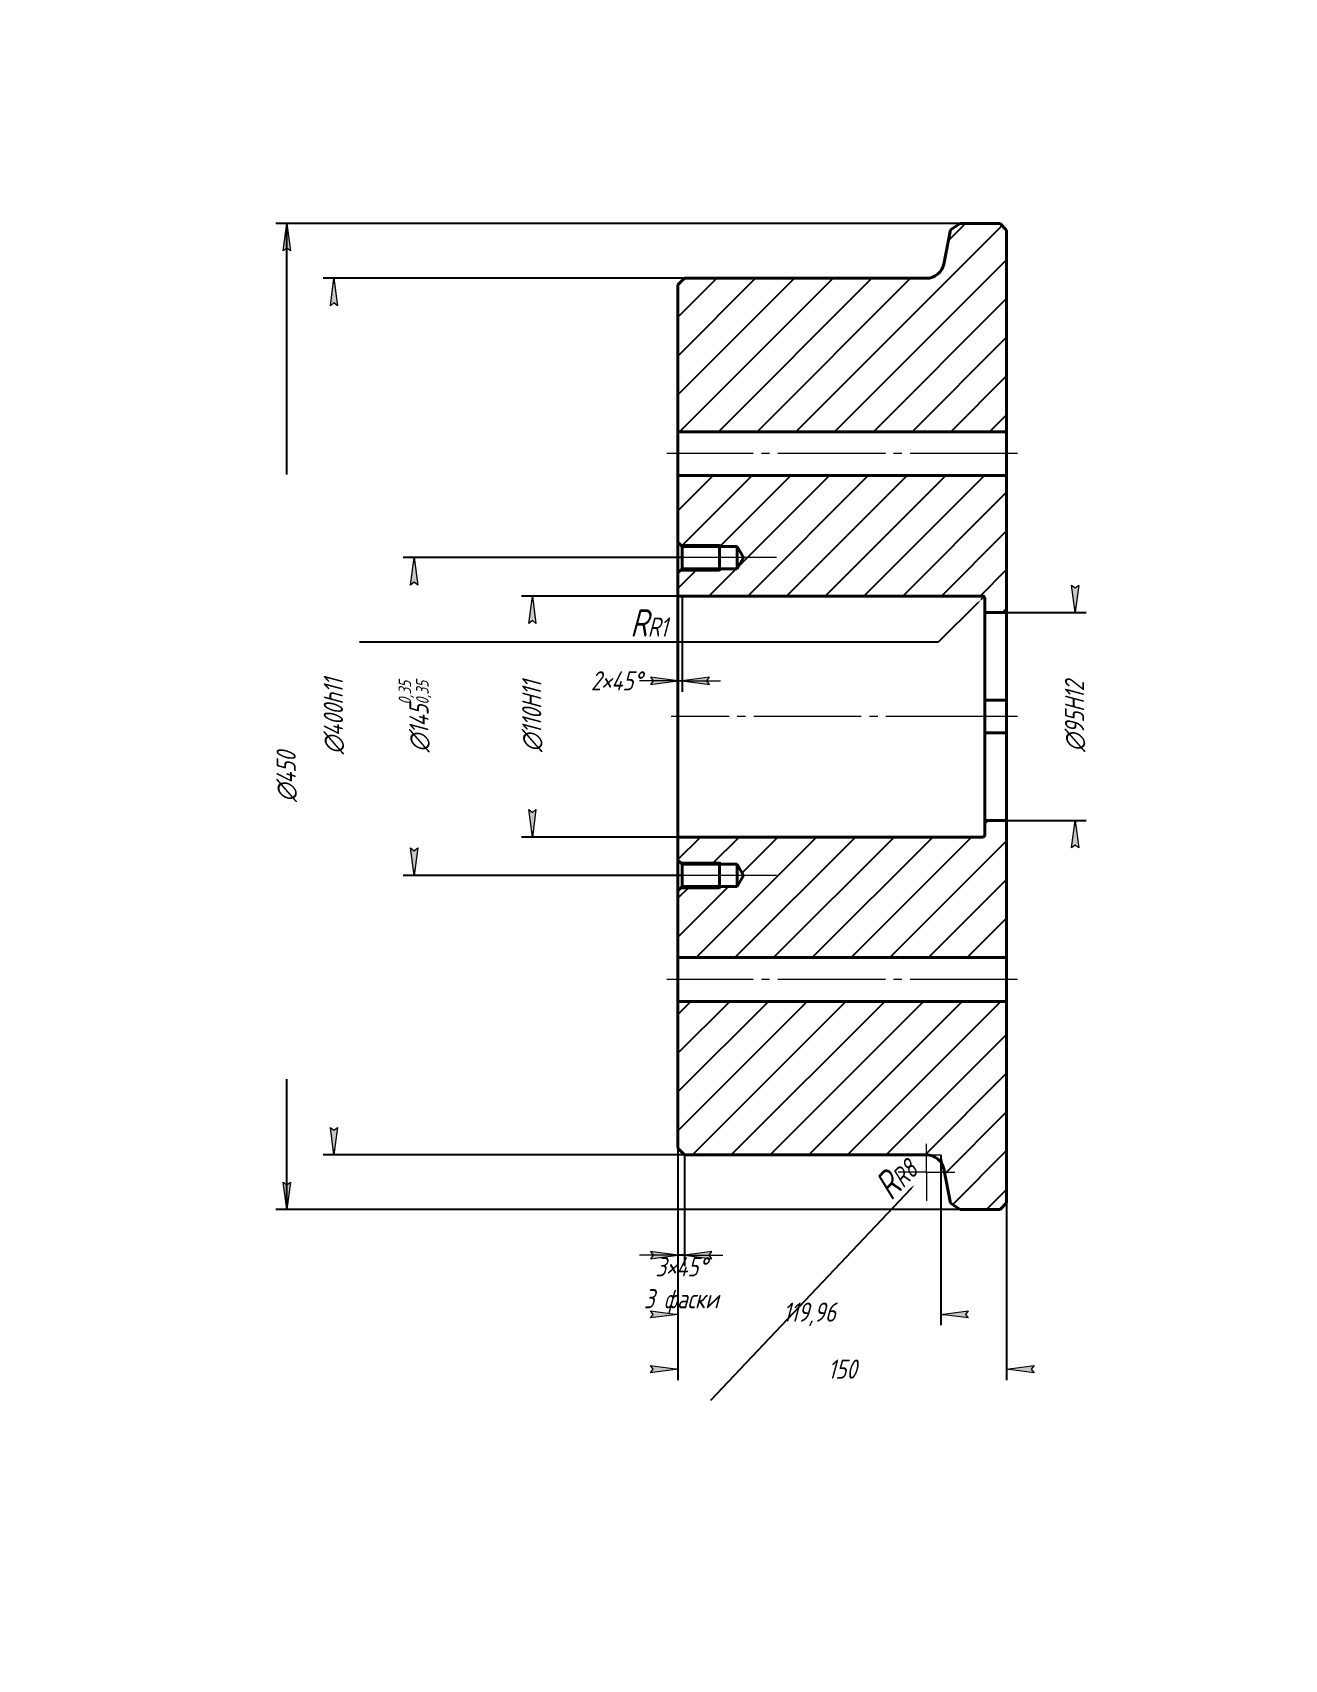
# Model space of a CAD drawing. Header units: millimetres. Extents: x 0 to 420, y 0 to 297.
# Drawn here: x 0 to 228.4, y 0 to 297 of the extents above; entities that cross this region are included whole.
import ezdxf

# ---------------------------------------------------------------- set-up
doc = ezdxf.new("R2010")
doc.units = ezdxf.units.MM
for name, pattern in [('K5LT_AXLED', [24.12444496154785, 19.62444496154785, -1.5, 1.5, -1.5]), ('K5LT_BASIC', [0]), ('K5LT_THIN', [0])]:
    doc.linetypes.add(name, pattern=pattern)
doc.layers.add('Системный слой', color=7, linetype='Continuous')
doc.styles.add('KDIMTEXTSTYLE', font='GOST_AU.SHX', dxfattribs={"width": 0.96, "oblique": 15, "height": 5})
doc.dimstyles.new('KDIMSTYLE (0.40)', dxfattribs={"dimtxt": 5, "dimasz": 1, "dimexe": 2, "dimexo": 0.0625, "dimgap": 1, "dimtad": 1, "dimlfac": 2.5, "dimtxsty": 'KDIMTEXTSTYLE', "dimsah": 1, "dimcen": 0.09, "dimdle": 1, "dimadec": 0, "dimazin": 0, "dimtfac": 0.667, "dimtmove": 0, "dimatfit": 3, "dimfxl": 1, "dimtvp": 1, "dimtolj": 1, "dimtzin": 0, "dimarcsym": 0})

# ---------------------------------------------------------------- blocks, each defined once
blk = doc.blocks.new('KDIMARROW_01')
at = {"layer": 'Системный слой'}
blk.add_hatch(color=0, dxfattribs=at).paths.add_polyline_path([(-5, -0.6582624912261956), (0, 0), (-5, 0.658262491226197), (-4.5, 5.51091059616309e-16)])
at = {"layer": 'Системный слой', "color": 0, "linetype": 'K5LT_THIN', "lineweight": 18}
for p, q in [((-4.5, 5.51091059616309e-16), (-5, 0.658262491226197)), ((-5, 0.658262491226197), (0, 0)), ((0, 0), (-5, -0.6582624912261956)), ((-5, -0.6582624912261956), (-4.5, 5.51091059616309e-16)), ((0, 0), (-1, 0))]:
    blk.add_line(p, q, dxfattribs=at)
blk = doc.blocks.new('U14')
at = {"layer": 'Системный слой', "color": 30, "linetype": 'K5LT_AXLED', "lineweight": 18, "true_color": 0xff8000}
for q in [(163.114721799717, 94.13711941313434), (157.914721799717, 88.93711941313434), (163.114721799717, 83.73711941313434), (168.314721799717, 88.93711941313433)]:
    blk.add_line((163.114721799717, 88.93711941313433), q, dxfattribs=at)
blk = doc.blocks.new('KDIMARROW_02')
at = {"layer": 'Системный слой'}
blk.add_hatch(color=0, dxfattribs=at).paths.add_polyline_path([(4.5, -5.51091059616309e-16), (5, 0.6582624912261956), (0, 0), (5, -0.658262491226197)])
at = {"layer": 'Системный слой', "color": 0, "linetype": 'K5LT_THIN', "lineweight": 18}
for p, q in [((0, 0), (-1, 0)), ((5, 0.6582624912261956), (0, 0)), ((0, 0), (5, -0.658262491226197)), ((0, 0), (7, -8.572527594031472e-16)), ((4.5, -5.51091059616309e-16), (5, 0.6582624912261956)), ((5, -0.658262491226197), (4.5, -5.51091059616309e-16))]:
    blk.add_line(p, q, dxfattribs=at)

msp = doc.modelspace()

# ---------------------------------------------------------------- hatches: boundary and pattern name
at = {"layer": 'Системный слой'}
h = msp.add_hatch(dxfattribs=at)
h.set_pattern_fill('', angle=45, style=0, pattern_type=0)
h.set_pattern_definition([(45, (0, 0), (-3.535533905932738, 3.535533905932738), [])])
h.paths.add_polyline_path([(117.7387211641619, 250.9371194131343), (117.7387211641619, 224.1371194131343), (177.7387211641619, 224.1371194131346), (177.7387211641619, 260.9371194130849), (176.5387211641619, 262.137119413085), (169.2678001426461, 262.137119413085), (167.5027549263464, 260.9604226022597), (166.2525799619178, 254.7095477806416), (165.6707900077315, 253.4118881761196), (164.5841765824624, 252.4944617409082), (163.207345837601, 252.1384601959614), (163.114721799717, 252.1371194131343), (118.9387211641619, 252.1371194131343)])
h.paths.add_polyline_path([(117.7387211641619, 216.1371194131343), (117.7387211641619, 203.9371194131343), (118.5176072784119, 203.1582332988843), (128.5387211641619, 203.1582332988843), (129.7531289046789, 201.1371194131343), (128.5387211641619, 199.1160055273843), (118.5176072784119, 199.1160055273843), (117.7387211641619, 198.3371194131344), (117.7387211641619, 194.1371194131343), (173.3387211641619, 194.1371194131344), (173.6215638766366, 194.019962125609), (173.7387211641619, 193.7371194131343), (173.7387211641619, 191.1371194131343), (177.7387211641619, 191.1371194131344), (177.7387211641619, 216.1371194131343)])
h.paths.add_polyline_path([(117.7387211641619, 150.1371194131343), (117.7387211641619, 145.9371194131344), (118.5176072784119, 145.1582332988843), (128.538721164162, 145.1582332988843), (129.7531289046789, 143.1371194131343), (128.538721164162, 141.1160055273843), (118.5176072784119, 141.1160055273843), (117.7387211641619, 140.3371194131341), (117.738721164162, 128.1371194131343), (177.7387211641619, 128.1371194131343), (177.7387211641619, 153.1371194131344), (173.738721164162, 153.1371194131344), (173.7387211641619, 150.5371194131344), (173.6215638766366, 150.2542767006598), (173.338721164162, 150.1371194131344)])
h.paths.add_polyline_path([(117.738721164162, 120.1371194131343), (117.738721164162, 93.33711941313436), (118.938721164162, 92.13711941313437), (163.114721799717, 92.13711941313437), (164.5012801288183, 91.82111941313437), (165.613993187922, 90.93552941313436), (166.2331001478553, 89.65525343813437), (166.2525799619178, 89.5646910456272), (167.5027549263464, 83.31381622400906), (169.2678001426461, 82.13711941318375), (176.538721164162, 82.13711941318375), (177.738721164162, 83.33711941318376), (177.738721164162, 120.1371194131344)])

# ---------------------------------------------------------------- linework, layer by layer
at = {"layer": 'Системный слой', "color": 150, "linetype": 'K5LT_BASIC', "lineweight": 40, "true_color": 0x0080ff}
for p, q in [((167.5027549263464, 260.9604226022597), (169.2678001426461, 262.137119413085)), ((176.5387211641619, 262.137119413085), (169.2678001426461, 262.137119413085)), ((176.5387211641619, 262.137119413085), (177.7387211641619, 260.937119413085)), ((167.5027549263464, 260.9604226022597), (166.2525799619178, 254.7095477806416)), ((177.7387211641619, 224.1371194131344), (177.7387211641619, 260.937119413085)), ((117.7387211641619, 250.9371194131344), (118.9387211641619, 252.1371194131344)), ((117.7387211641619, 250.9371194131344), (117.7387211641619, 224.1371194131344)), ((163.114721799717, 252.1371194131344), (118.9387211641619, 252.1371194131344)), ((177.7387211641619, 224.1371194131344), (117.7387211641619, 224.1371194131344)), ((117.7387211641619, 224.1371194131344), (117.7387211641619, 216.1371194131344)), ((177.7387211641619, 224.1371194131344), (177.7387211641619, 216.1371194131344)), ((177.7387211641619, 216.1371194131344), (117.7387211641619, 216.1371194131344)), ((117.7387211641619, 216.1371194131344), (117.7387211641619, 203.9371194131344)), ((177.7387211641619, 191.1371194131344), (177.7387211641619, 216.1371194131344)), ((117.7387211641619, 203.9371194131344), (117.7387211641619, 198.3371194131344)), ((118.5176072784119, 203.1582332988844), (117.7387211641619, 203.9371194131344)), ((128.5387211641619, 203.1582332988844), (118.5176072784119, 203.1582332988844)), ((118.5176072784119, 203.1582332988844), (118.5176072784119, 199.1160055273844)), ((125.3387211641619, 203.5371194931343), (125.3387211641619, 203.1582332988843)), ((125.3387211641619, 203.1582332988844), (125.3387211641619, 199.1160055273844)), ((128.5387211641619, 203.1582332988844), (128.5387211641619, 199.1160055273844)), ((129.7531289046789, 201.1371194131344), (128.5387211641619, 203.1582332988844)), ((118.5176072784119, 199.1160055273844), (117.7387211641619, 198.3371194131344)), ((128.5387211641619, 199.1160055273844), (118.5176072784119, 199.1160055273844)), ((125.3387211641619, 199.1160055273843), (125.3387211641619, 198.7371193331343)), ((129.7531289046789, 201.1371194131344), (128.5387211641619, 199.1160055273844)), ((117.7387211641619, 198.3371194131344), (117.7387211641619, 194.1371194131344)), ((173.3387211641619, 194.1371194131344), (117.7387211641619, 194.1371194131344)), ((117.7387211641619, 194.1371194131344), (117.7387211641619, 150.1371194131344)), ((173.7387211641619, 191.1371194131344), (173.7387211641619, 193.7371194131344)), ((173.7387211641619, 191.1371194131344), (173.7387211641619, 175.1327224266744)), ((177.7387211641619, 191.1371194131344), (173.7387211641619, 191.1371194131344)), ((177.7387211641619, 191.1371194131344), (177.7387211641619, 175.1327224266744)), ((173.7387211641619, 175.1327224266744), (173.7387211641619, 172.1371194131344)), ((177.7387211641619, 175.1327224266744), (173.7387211641619, 175.1327224266744)), ((177.7387211641619, 175.1327224266744), (177.7387211641619, 169.1415163995944)), ((173.7387211641619, 172.1371194131344), (173.7387211641619, 169.1415163995944)), ((173.7387211641619, 169.1415163995944), (173.7387211641619, 153.1371194131344)), ((177.7387211641619, 169.1415163995944), (173.7387211641619, 169.1415163995944)), ((177.7387211641619, 169.1415163995944), (177.7387211641619, 153.1371194131344)), ((177.7387211641619, 153.1371194131344), (173.7387211641619, 153.1371194131344)), ((173.7387211641619, 150.5371194131344), (173.7387211641619, 153.1371194131344)), ((177.738721164162, 128.1371194131344), (177.7387211641619, 153.1371194131344)), ((173.3387211641619, 150.1371194131344), (117.7387211641619, 150.1371194131344)), ((117.7387211641619, 150.1371194131344), (117.7387211641619, 145.9371194131344)), ((117.7387211641619, 145.9371194131344), (117.7387211641619, 140.3371194131344)), ((118.5176072784119, 145.1582332988844), (117.7387211641619, 145.9371194131344)), ((125.338721164162, 145.5371194931344), (125.338721164162, 145.1582332988843)), ((128.538721164162, 145.1582332988844), (118.5176072784119, 145.1582332988844)), ((118.5176072784119, 145.1582332988844), (118.5176072784119, 141.1160055273844)), ((125.338721164162, 145.1582332988844), (125.338721164162, 141.1160055273844)), ((128.538721164162, 145.1582332988844), (128.538721164162, 141.1160055273844)), ((129.7531289046789, 143.1371194131344), (128.538721164162, 145.1582332988844)), ((129.7531289046789, 143.1371194131344), (128.538721164162, 141.1160055273844)), ((118.5176072784119, 141.1160055273844), (117.7387211641619, 140.3371194131344)), ((117.7387211641619, 140.3371194131344), (117.738721164162, 128.1371194131344)), ((128.538721164162, 141.1160055273844), (118.5176072784119, 141.1160055273844)), ((125.338721164162, 141.1160055273843), (125.338721164162, 140.7371193331344)), ((177.738721164162, 128.1371194131344), (117.738721164162, 128.1371194131344)), ((117.738721164162, 128.1371194131344), (117.738721164162, 120.1371194131344)), ((177.738721164162, 128.1371194131344), (177.738721164162, 120.1371194131344)), ((117.738721164162, 120.1371194131344), (117.738721164162, 93.33711941313436)), ((177.738721164162, 120.1371194131344), (117.738721164162, 120.1371194131344)), ((177.7387211641619, 83.33711941318376), (177.738721164162, 120.1371194131344)), ((117.738721164162, 93.33711941313436), (118.938721164162, 92.13711941313437)), ((163.114721799717, 92.13711941313437), (118.938721164162, 92.13711941313437)), ((167.5027549263464, 83.31381622400906), (166.2525799619178, 89.56469104562721)), ((167.5027549263464, 83.31381622400906), (169.2678001426461, 82.13711941318375)), ((176.538721164162, 82.13711941318375), (177.7387211641619, 83.33711941318376)), ((176.538721164162, 82.13711941318375), (169.2678001426461, 82.13711941318375))]:
    msp.add_line(p, q, dxfattribs=at)
at = {"layer": 'Системный слой', "color": 30, "linetype": 'K5LT_AXLED', "lineweight": 18, "true_color": 0xff8000}
for p, q in [((179.7387211641619, 220.1371194131344), (115.7387211641619, 220.1371194131344)), ((135.7387211641619, 201.1371194131344), (116.5176072784119, 201.1371194131344)), ((175.3387211641619, 172.1371194131344), (116.5387211641619, 172.1371194131344)), ((179.7387211641619, 172.1371194131344), (171.7387211641619, 172.1371194131344)), ((135.7387211641619, 143.1371194131344), (116.5176072784119, 143.1371194131344)), ((179.738721164162, 124.1371194131344), (115.7387211641619, 124.1371194131344))]:
    msp.add_line(p, q, dxfattribs=at)
at = {"layer": 'Системный слой', "color": 7, "linetype": 'K5LT_THIN', "lineweight": 18}
for p, q in [((118.1387211641619, 203.5371194131344), (125.3387211641619, 203.5371194131344)), ((118.1387211641619, 198.7371194131344), (125.3387211641619, 198.7371194131344)), ((118.138721164162, 145.5371194131344), (125.338721164162, 145.5371194131344)), ((118.138721164162, 140.7371194131344), (125.338721164162, 140.7371194131344)), ((163.114721799717, 92.13711941313434), (165.7220654972375, 92.13711941313434)), ((166.6124823674532, 87.76517901810169), (165.7220654972375, 92.13711941313434))]:
    msp.add_line(p, q, dxfattribs=at)
at = {"layer": 'Системный слой', "color": 150, "linetype": 'K5LT_BASIC', "lineweight": 40, "true_color": 0x0080ff}
for centre, radius, start, end in [((163.114721799717, 255.3371194131344), 3.2, 270, 348.690067525055), ((173.3387211641619, 193.7371194131344), 0.4, 0, 90), ((173.3387211641619, 150.5371194131344), 0.4, 270, 0), ((163.114721799717, 88.93711941313434), 3.2, 11.30993247494505, 90)]:
    msp.add_arc(centre, radius, start, end, dxfattribs=at)

# ---------------------------------------------------------------- block references
at = {"layer": 'Системный слой'}
msp.add_blockref('U14', (0, 0), dxfattribs=at)

# ---------------------------------------------------------------- dimensions: what is measured, and where the dimension line sits
at = {"layer": 'Системный слой', "color": 7}
for base, p1, p2, location, override in [((46.39310011243958, 262.1371194130851), (169.2678001426461, 82.13711941318375), (169.2678001426461, 262.137119413085), (46.39310011243957, 161.1371194130851), {"dimexo": 0, "dimpost": '\\H3.5;\\W0.965;\\Q15;∅<>', "dimblk1": 'KDIMARROW_01', "dimblk2": 'KDIMARROW_01', "dimse1": 0, "dimse2": 0, "dimclrt": 7, "dimtolj": 1}), ((55.00000000000001, 252.1371194131344), (118.938721164162, 92.13711941313437), (118.9387211641619, 252.1371194131344), (54.99999999999999, 172.1371194131344), {"dimexo": 0, "dimpost": '\\H3.5;\\W0.965;\\Q15;∅<>\\H3.5;\\W0.965;\\Q15;\\Q15;h11', "dimblk1": 'KDIMARROW_01', "dimblk2": 'KDIMARROW_01', "dimse1": 0, "dimse2": 0, "dimclrt": 7, "dimtolj": 1}), ((69.64510527908396, 201.1371194131344), (118.517607278412, 143.1371194131344), (118.5176072784119, 201.1371194131344), (69.64510527908396, 172.1371194131344), {"dimexo": 0, "dimpost": '\\H3.5;\\W0.965;\\Q15;∅<>\\H0.65x;\\S0,35^0,35;\\H1.5x;', "dimblk1": 'KDIMARROW_01', "dimblk2": 'KDIMARROW_01', "dimse1": 0, "dimse2": 0, "dimclrt": 7, "dimtolj": 1}), ((91.19535426634499, 194.1371194131344), (118.5387211641619, 150.1371194131344), (118.5387211641619, 194.1371194131344), (91.19535426634499, 172.1371194131344), {"dimexo": 0, "dimpost": '\\H3.5;\\W0.965;\\Q15;∅<>\\H3.5;\\W0.965;\\Q15;\\Q15;H11', "dimblk1": 'KDIMARROW_01', "dimblk2": 'KDIMARROW_01', "dimse1": 0, "dimse2": 0, "dimclrt": 7, "dimtolj": 1}), ((190.2465739431149, 153.1371194131344), (177.7387211641619, 191.1371194131344), (177.7387211641619, 153.1371194131344), (190.2465739431149, 172.1371194131344), {"dimexo": 0, "dimpost": '\\H3.5;\\W0.965;\\Q15;∅<>\\H3.5;\\W0.965;\\Q15;\\Q15;H12', "dimblk1": 'KDIMARROW_01', "dimblk2": 'KDIMARROW_01', "dimse1": 0, "dimse2": 0, "dimclrt": 7, "dimtolj": 1})]:
    msp.add_linear_dim(base=base, p1=p1, p2=p2, angle=90, location=location, dimstyle='KDIMSTYLE (0.40)', override=override, dxfattribs=at).render()
for base, p1, p2, location, override in [((117.738721164162, 178.6482716253832), (118.5387211641619, 194.1371194131344), (117.738721164162, 194.1371194131344), (106.5178149065329, 178.6482716253832), {"dimexo": 0, "dimpost": '\\H3.5;\\W0.965;\\Q15;<>\\H3.5;\\W0.965;\\Q15;\\Q15;\\Q15;×\\Q15;45\\Q15;°\\Q15;', "dimblk1": 'KDIMARROW_02', "dimblk2": 'KDIMARROW_02', "dimse1": 0, "dimse2": 0, "dimclrt": 7, "dimtolj": 1}), ((117.7387211641619, 53.00000000000001), (177.7387211641619, 83.33711941318376), (117.738721164162, 93.33711941313436), (147.7387211641619, 53), {"dimexo": 0, "dimpost": '\\H3.5;\\W0.965;\\Q15;<>', "dimblk1": 'KDIMARROW_01', "dimblk2": 'KDIMARROW_01', "dimse1": 0, "dimse2": 0, "dimclrt": 7, "dimtolj": 1}), ((117.738721164162, 63), (165.7220654972375, 92.13711941313434), (117.738721164162, 93.33711941313436), (141.7303933306997, 63), {"dimexo": 0, "dimpost": '\\H3.5;\\W0.965;\\Q15;<>', "dimblk1": 'KDIMARROW_01', "dimblk2": 'KDIMARROW_01', "dimse1": 0, "dimse2": 0, "dimclrt": 7, "dimtolj": 1})]:
    msp.add_linear_dim(base=base, p1=p1, p2=p2, location=location, dimstyle='KDIMSTYLE (0.40)', override=override, dxfattribs=at).render()
for center, radius, location, override in [((173.3387211641619, 193.7371194131344), 0.4000000000000202, (165.2391645200256, 185.7216266291201), {"dimtih": 1, "dimtoh": 1, "dimpost": '\\H3.5;\\W0.965;\\Q15;R<>', "dimblk2": 'KDIMARROW_01', "dimclrt": 7, "dimtmove": 1, "dimtolj": 1}), ((163.114721799717, 88.93711941313433), 3.200000000000021, (159.9749838780646, 85.62070828561134), {"dimpost": '\\H3.5;\\W0.965;\\Q15;R<>', "dimblk2": 'KDIMARROW_01', "dimclrt": 7, "dimtofl": 0, "dimtolj": 1})]:
    msp.add_radius_dim(center=center, radius=radius, location=location, dimstyle='KDIMSTYLE (0.40)', override=override, dxfattribs=at).render()
msp.add_linear_dim(base=(117.738721164162, 73.7986560913578), p1=(118.938721164162, 92.13711941313437), p2=(117.738721164162, 93.33711941313436), dimstyle='KDIMSTYLE (0.40)', override={"dimexo": 0, "dimpost": '\\H3.5;\\W0.965;\\Q15;<>\\H3.5;\\W0.965;\\Q15;\\Q15;\\Q15;×\\Q15;45\\Q15;°\\Q15;\\X\\H3.5;\\W0.965;\\Q15;\\Q15;3 фаски', "dimblk1": 'KDIMARROW_02', "dimblk2": 'KDIMARROW_02', "dimse1": 0, "dimse2": 0, "dimclrt": 7, "dimtolj": 1}, dxfattribs=at).render()

doc.saveas('drawing.dxf')
